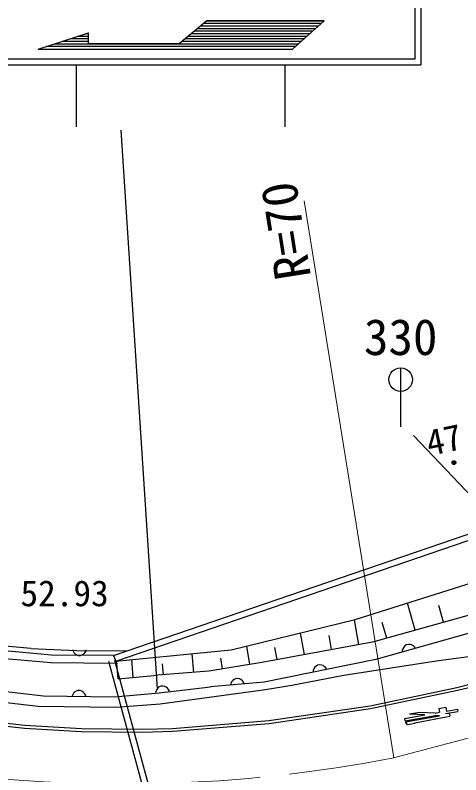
# Model space of a CAD drawing. Units: millimetres on the paper. Extents: x 40 to 680, y 20 to 380.
# Drawn here: x 172.09 to 194.76, y 302.55 to 341.17 of the extents above; entities that cross this region are included whole.
import ezdxf
from ezdxf.enums import TextEntityAlignment as Align

# ---------------------------------------------------------------- set-up
doc = ezdxf.new("R2010")
doc.units = ezdxf.units.MM
doc.linetypes.add('CHAIN', pattern=[18.5, 12, -1.5, 3.5, -1.5])
for name, color, linetype, lineweight in [('M-BGD', 7, 'Continuous', 25), ('M-BMK', 2, 'CHAIN', 13), ('M-STR-HTXT', 7, 'Continuous', 13), ('M-STR-STRC', 7, 'Continuous', 25)]:
    doc.layers.add(name, color=color, linetype=linetype, lineweight=lineweight)
doc.styles.add('ＭＳ ゴシック', font='')
doc.styles.get('ＭＳ ゴシック').set_extended_font_data('MS Gothic')

msp = doc.modelspace()

# ---------------------------------------------------------------- linework, layer by layer
at = {"layer": 'M-BGD'}
for p, q in [((177.099, 308.613), (197.955, 315.747)), ((177.214, 308.335), (198.205, 315.516)), ((189.395, 310.441), (196.59, 312.716)), ((200.396, 312.136), (190.269, 309.294)), ((200.56, 311.255), (190.434, 308.413)), ((192.439, 309.903), (192.052, 311.281)), ((193.886, 310.309), (193.646, 311.164)), ((183.085, 308.899), (189.395, 310.441)), ((189.577, 309.167), (189.353, 310.431)), ((190.993, 309.497), (190.768, 310.296)), ((173.947, 308.64), (162.163, 309.711)), ((172.888, 308.968), (162.286, 309.986)), ((186.807, 308.661), (186.612, 309.761)), ((173.924, 308.241), (162.127, 309.313)), ((188.192, 308.914), (188.065, 309.628)), ((172.888, 308.968), (175.608, 308.849)), ((175.012, 308.924), (175.038, 308.839)), ((184.035, 308.166), (183.871, 309.091)), ((190.269, 309.294), (184.639, 308.265)), ((185.421, 308.408), (185.312, 309.03)), ((191.811, 308.959), (191.789, 308.88)), ((191.859, 309.045), (191.811, 308.959)), ((191.915, 309.105), (191.859, 309.045)), ((191.988, 309.154), (191.915, 309.105)), ((192.096, 309.185), (191.988, 309.154)), ((192.185, 309.18), (192.096, 309.185)), ((192.263, 309.159), (192.185, 309.18)), ((192.35, 309.11), (192.263, 309.159)), ((192.409, 309.054), (192.35, 309.11)), ((192.459, 308.981), (192.409, 309.054)), ((177.099, 308.613), (173.947, 308.64)), ((175.038, 308.839), (175.079, 308.768)), ((175.079, 308.768), (175.147, 308.697)), ((175.147, 308.697), (175.216, 308.653)), ((175.216, 308.653), (175.3, 308.623)), ((175.3, 308.623), (175.412, 308.621)), ((175.412, 308.621), (175.496, 308.647)), ((175.496, 308.647), (175.567, 308.688)), ((175.567, 308.688), (175.638, 308.756)), ((175.608, 308.849), (177.835, 308.864)), ((175.638, 308.756), (175.682, 308.825)), ((175.682, 308.825), (175.712, 308.909)), ((177.094, 308.625), (177.266, 308.21)), ((177.214, 308.335), (183.085, 308.899)), ((181.181, 307.76), (181.101, 308.709)), ((191.789, 308.88), (191.785, 308.792)), ((193.623, 308.37), (197.7, 308.897)), ((201.479, 308.682), (194.558, 306.981)), ((201.521, 308.538), (194.591, 306.835)), ((157.321, 308.419), (173.531, 306.571)), ((177.266, 308.21), (173.909, 308.24)), ((180.269, 295.766), (176.856, 308.306)), ((177.145, 308.384), (180.558, 295.844)), ((177.336, 307.43), (177.266, 308.21)), ((178.105, 307.5), (178.027, 308.413)), ((179.642, 307.636), (179.596, 308.187)), ((184.639, 308.265), (181.951, 307.822)), ((182.645, 307.936), (182.549, 308.483)), ((190.434, 308.413), (184.755, 307.27)), ((188.82, 307.621), (193.623, 308.37)), ((157.102, 307.925), (173.271, 306.044)), ((181.951, 307.822), (179.337, 307.611)), ((187.262, 307.86), (187.251, 307.772)), ((187.289, 307.937), (187.262, 307.86)), ((187.344, 308.02), (187.289, 307.937)), ((187.405, 308.075), (187.344, 308.02)), ((187.481, 308.119), (187.405, 308.075)), ((187.591, 308.141), (187.481, 308.119)), ((187.679, 308.13), (187.591, 308.141)), ((187.756, 308.103), (187.679, 308.13)), ((187.838, 308.048), (187.756, 308.103)), ((187.893, 307.987), (187.838, 308.048)), ((187.937, 307.911), (187.893, 307.987)), ((177.336, 307.43), (179.337, 307.611)), ((183.227, 307.4), (183.161, 307.351)), ((183.308, 307.435), (183.227, 307.4)), ((183.42, 307.445), (183.308, 307.435)), ((183.506, 307.425), (183.42, 307.445)), ((183.58, 307.389), (183.506, 307.425)), ((183.656, 307.326), (183.58, 307.389)), ((186.175, 307.105), (188.82, 307.621)), ((179.421, 307.017), (179.356, 306.968)), ((179.418, 306.715), (182.026, 307.024)), ((179.502, 307.054), (179.421, 307.017)), ((179.613, 307.065), (179.502, 307.054)), ((179.7, 307.046), (179.613, 307.065)), ((179.774, 307.012), (179.7, 307.046)), ((179.851, 306.95), (179.774, 307.012)), ((184.755, 307.27), (182.026, 307.024)), ((183.062, 307.202), (183.042, 307.116)), ((183.098, 307.275), (183.062, 307.202)), ((183.161, 307.351), (183.098, 307.275)), ((183.704, 307.26), (183.656, 307.326)), ((183.739, 307.179), (183.704, 307.26)), ((184.828, 306.89), (186.175, 307.105)), ((175.02, 306.63), (174.991, 306.546)), ((175.064, 306.699), (175.02, 306.63)), ((175.135, 306.768), (175.064, 306.699)), ((175.205, 306.809), (175.135, 306.768)), ((175.29, 306.835), (175.205, 306.809)), ((175.402, 306.834), (175.29, 306.835)), ((175.485, 306.804), (175.402, 306.834)), ((175.555, 306.761), (175.485, 306.804)), ((175.624, 306.69), (175.555, 306.761)), ((175.664, 306.619), (175.624, 306.69)), ((175.691, 306.535), (175.664, 306.619)), ((177.151, 306.51), (179.418, 306.715)), ((179.26, 306.817), (179.241, 306.73)), ((179.294, 306.891), (179.26, 306.817)), ((179.356, 306.968), (179.294, 306.891)), ((179.462, 306.165), (184.828, 306.89)), ((179.9, 306.884), (179.851, 306.95)), ((179.937, 306.804), (179.9, 306.884)), ((194.558, 306.981), (190.152, 306.046)), ((194.591, 306.835), (190.178, 305.899)), ((173.531, 306.571), (177.151, 306.51)), ((173.271, 306.044), (177.221, 305.983)), ((177.221, 305.983), (179.462, 306.165)), ((190.152, 306.046), (185.005, 305.29)), ((190.178, 305.899), (185.022, 305.141)), ((194.009, 305.97), (193.654, 305.905)), ((193.654, 305.905), (193.686, 305.729)), ((194.009, 305.97), (194.041, 305.793)), ((194.041, 305.793), (194.593, 305.893)), ((194.593, 305.893), (194.611, 305.792)), ((172.569, 304.903), (165.81, 305.631)), ((172.582, 305.053), (165.828, 305.78)), ((191.913, 305.41), (192.93, 305.593)), ((191.934, 305.291), (193.46, 305.567)), ((191.944, 305.237), (193.687, 305.555)), ((192.674, 305.727), (192.157, 305.632)), ((192.93, 305.593), (192.157, 305.632)), ((192.421, 305.202), (194.211, 305.529)), ((193.452, 305.687), (192.674, 305.727)), ((193.452, 305.687), (193.686, 305.729)), ((193.687, 305.555), (193.46, 305.567)), ((193.981, 305.661), (194.606, 305.773)), ((194.189, 305.65), (193.981, 305.661)), ((194.189, 305.65), (194.211, 305.529)), ((185.005, 305.29), (180.105, 304.895)), ((185.022, 305.141), (180.112, 304.746)), ((191.934, 305.291), (191.913, 305.41)), ((192.052, 305.094), (191.944, 305.237)), ((192.448, 305.166), (192.051, 305.094)), ((192.448, 305.166), (192.421, 305.202)), ((175.457, 304.735), (172.569, 304.903)), ((175.462, 304.885), (172.582, 305.053)), ((178.551, 304.708), (175.457, 304.735)), ((178.549, 304.858), (175.462, 304.885)), ((180.105, 304.895), (178.549, 304.858)), ((180.112, 304.746), (178.551, 304.708))]:
    msp.add_line(p, q, dxfattribs=at)
for radius in [0.1, 0.06, 0.02]:
    msp.add_circle((194.411, 318.427), radius, dxfattribs=at)
at = {"layer": 'M-BMK'}
msp.add_line((191.346, 303.412), (214.487, 309.514), dxfattribs=at)
msp.add_arc((177.571, 374.198), 72.113, 262.04701, 281.02582, dxfattribs=at)
at = {"layer": 'M-STR-HTXT'}
msp.add_line((186.801, 331.738), (191.363, 303.416), dxfattribs=at)
at = {"layer": 'M-STR-STRC'}
for p, q in [((192.727, 348), (192.727, 338.637)), ((192.427, 347.7), (192.427, 338.937)), ((181.836, 340.873), (180.433, 339.715)), ((187.514, 340.61), (181.517, 340.61)), ((187.661, 340.74), (181.675, 340.74)), ((187.808, 340.87), (181.832, 340.87)), ((187.811, 340.873), (181.836, 340.873)), ((186.195, 339.44), (187.811, 340.873)), ((173.269, 339.44), (175.83, 340.263)), ((175.83, 340.22), (175.695, 340.22)), ((175.83, 339.715), (175.83, 340.263)), ((187.075, 340.22), (181.045, 340.22)), ((187.221, 340.35), (181.203, 340.35)), ((187.368, 340.48), (181.36, 340.48)), ((175.83, 339.83), (174.482, 339.83)), ((175.83, 339.96), (174.887, 339.96)), ((175.83, 340.09), (175.291, 340.09)), ((186.635, 339.83), (180.573, 339.83)), ((186.781, 339.96), (180.73, 339.96)), ((186.928, 340.09), (180.888, 340.09)), ((173.269, 339.44), (186.195, 339.44)), ((186.342, 339.57), (173.673, 339.57)), ((186.488, 339.7), (174.078, 339.7)), ((180.433, 339.715), (175.83, 339.715)), ((192.427, 338.937), (168.184, 338.937)), ((167.884, 338.637), (192.727, 338.637)), ((175.222, 335.5), (175.222, 338.637)), ((185.822, 335.5), (185.822, 338.637)), ((177.464, 335.317), (179.324, 306.912)), ((191.703, 323.242), (191.703, 320.242)), ((200.667, 311.059), (192.359, 319.805))]:
    msp.add_line(p, q, dxfattribs=at)
msp.add_circle((191.703, 322.642), 0.6, dxfattribs=at)

# ---------------------------------------------------------------- texts
at = {"layer": 'M-BGD', "style": 'ＭＳ ゴシック'}
msp.add_text('47.52', height=1.32, rotation=12, dxfattribs=at).set_placement((193.25, 318.366), align=Align.BOTTOM_LEFT)
msp.add_text('52.93', height=1.32, dxfattribs=at).set_placement((172.363, 310.725), align=Align.BOTTOM_LEFT)
at = {"layer": 'M-STR-HTXT', "style": 'ＭＳ ゴシック'}
msp.add_text('R=70', height=1.833, rotation=99, dxfattribs=at).set_placement((187.689, 327.966), align=Align.BOTTOM_LEFT)
at = {"layer": 'M-STR-STRC', "style": 'ＭＳ ゴシック'}
msp.add_text('330', height=1.833, dxfattribs=at).set_placement((189.837, 323.342), align=Align.BOTTOM_LEFT)

doc.saveas('drawing.dxf')
